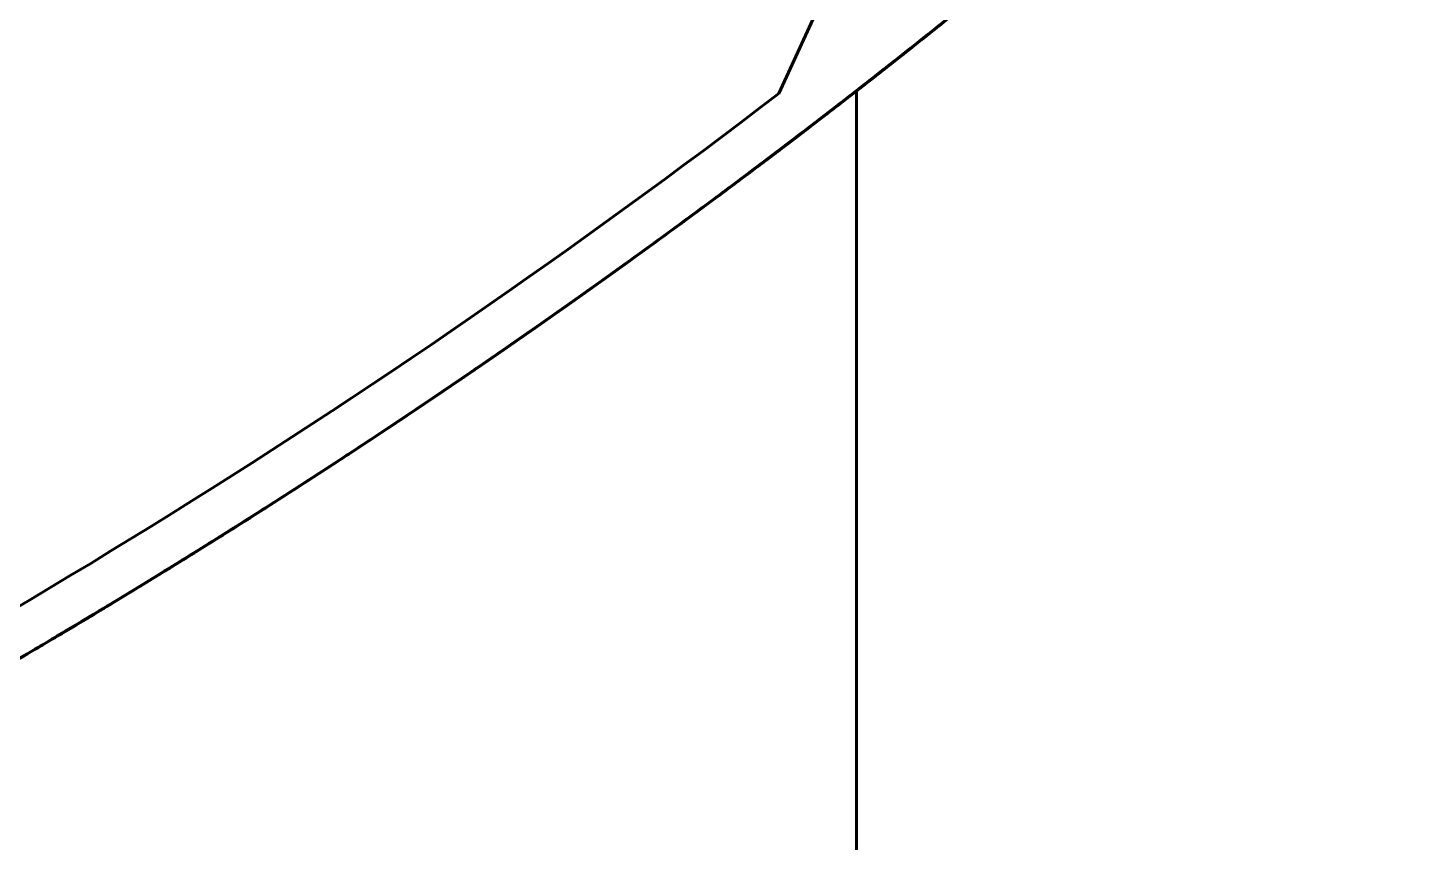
# Model space of a CAD drawing. Header units: millimetres. Extents: x 0 to 840, y 0 to 594.
# Drawn here: x 106.072 to 107.592, y 245.183 to 246.084 of the extents above; entities that cross this region are included whole.
import ezdxf

# ---------------------------------------------------------------- set-up
doc = ezdxf.new("R2010")
doc.units = ezdxf.units.MM
doc.linetypes.add('K5LT_BASIC', pattern=[0])
doc.layers.add('Системный слой', color=7, linetype='Continuous')

msp = doc.modelspace()

# ---------------------------------------------------------------- linework, layer by layer
at = {"layer": 'Системный слой', "color": 5, "linetype": 'K5LT_BASIC', "lineweight": 60, "true_color": 0x0000ff}
for p, q in [((106.9026, 246.0107), (110.22194, 253.28958)), ((106.98832, 246.01368), (106.98832, 245.26201)), ((106.96058, 245.99219), (106.97622, 246.00428)), ((106.91116, 245.95436), (106.95127, 245.98502)), ((106.93188, 245.97015), (106.94195, 245.97786)), ((106.89236, 245.94011), (106.93188, 245.97015)), ((106.90076, 245.94647), (106.93188, 245.97015)), ((106.91329, 245.95597), (106.93188, 245.97015)), ((106.91987, 245.96098), (106.93188, 245.97015)), ((106.91987, 245.96098), (106.93188, 245.97015)), ((106.92936, 245.96822), (106.93188, 245.97015)), ((106.93096, 245.96944), (106.93188, 245.97015)), ((106.80571, 245.8755), (106.8246, 245.88944)), ((106.5863, 245.71932), (106.58982, 245.72174)), ((106.50722, 245.66553), (106.52052, 245.67448)), ((106.50722, 245.66553), (106.52052, 245.67448)), ((106.41145, 245.6021), (106.4484, 245.62635)), ((106.41142, 245.60208), (106.41984, 245.60759)), ((106.22605, 245.48446), (106.22784, 245.48557)), ((106.10214, 245.4095), (106.10844, 245.41323)), ((106.98832, 245.26201), (106.98832, 242.76201))]:
    msp.add_line(p, q, dxfattribs=at)
msp.add_arc((101.73832, 252.76201), 8.5, 284.709862, 307.413442, dxfattribs=at)
for points, knots in [([(103.86995, 244.482), (104.03885, 244.52548), (104.46275, 244.64855), (105.1261, 244.89822), (105.84634, 245.24932), (106.53061, 245.66622), (107.17292, 246.14525), (107.76763, 246.68223), (108.30955, 247.27245), (108.79392, 247.91074), (109.21651, 248.59151), (109.57361, 249.3088), (109.86209, 250.05633), (110.07944, 250.82756), (110.22374, 251.61572), (110.29374, 252.41393), (110.28882, 253.21518), (110.20902, 254.01246), (110.05505, 254.7988), (109.82824, 255.56729), (109.59195, 256.15788), (109.43316, 256.49059), (109.38768, 256.58167)], [0.989074842, 0.989074842, 0.989074842, 0.989074842, 0.989178867, 0.9893380013, 0.9894971356, 0.9896562699, 0.9898154042, 0.9899745385, 0.9901336728, 0.9902928071, 0.9904519414, 0.9906110757, 0.9907702101, 0.9909293444, 0.9910884787, 0.991247613, 0.9914067473, 0.9915658816, 0.9917250159, 0.9918841502, 0.9920432845, 0.9921040088, 0.9921040088, 0.9921040088, 0.9921040088]), ([(106.50732, 245.6656), (106.56538, 245.70461), (106.84258, 245.89588), (107.31876, 246.26778), (107.90139, 246.81786), (108.43004, 247.41998), (108.90009, 248.06889), (109.30743, 248.75889), (109.64849, 249.48395), (109.88574, 250.14195), (110.00111, 250.55836), (110.04057, 250.71868)], [0.9682905469, 0.9682905469, 0.9682905469, 0.9682905469, 0.9683322724, 0.9684914067, 0.9686505411, 0.9688096754, 0.9689688097, 0.969127944, 0.9692870783, 0.9694462126, 0.969544695, 0.969544695, 0.969544695, 0.969544695]), ([(105.84737, 245.26413), (105.87283, 245.27809), (106.13153, 245.42158), (106.60925, 245.71996), (107.24618, 246.20611), (107.83489, 246.74967), (108.3702, 247.34588), (108.76172, 247.8739), (108.972, 248.20224), (109.0361, 248.30724)], [0.97881781994, 0.97881781994, 0.97881781994, 0.97881781994, 0.97883513686, 0.97899427116, 0.97915340547, 0.97931253978, 0.97947167409, 0.9796308084, 0.97970418509, 0.97970418509, 0.97970418509, 0.97970418509]), ([(106.80568, 245.87548), (106.88113, 245.931), (107.05034, 246.05985), (107.21464, 246.19493), (107.30494, 246.27239)], [0.8295112771, 0.8295112771, 0.8295112771, 0.8295112771, 0.82956715468, 0.82963811748, 0.82963811748, 0.82963811748, 0.82963811748]), ([(106.95423, 245.9873), (106.98979, 246.01468), (107.09997, 246.10089), (107.20801, 246.1898), (107.28037, 246.25139)], [0.914995508543, 0.914995508543, 0.914995508543, 0.914995508543, 0.915022278803, 0.915078953003, 0.915078953003, 0.915078953003, 0.915078953003]), ([(107.06654, 246.07527), (107.10373, 246.1049), (107.17744, 246.16464), (107.25014, 246.22561), (107.28615, 246.25632)], [0.808214793485, 0.808214793485, 0.808214793485, 0.808214793485, 0.808243157225, 0.80827138394, 0.80827138394, 0.80827138394, 0.80827138394]), ([(107.0718, 246.07946), (107.10109, 246.10284), (107.15377, 246.14545), (107.20593, 246.18868), (107.22914, 246.20813)], [0.541193435456, 0.541193435456, 0.541193435456, 0.541193435456, 0.541215786124, 0.541233845433, 0.541233845433, 0.541233845433, 0.541233845433]), ([(106.52052, 245.67448), (106.67923, 245.78157), (106.88264, 245.92899), (107.07926, 246.08516), (107.12555, 246.12272)], [0.92557007902, 0.92557007902, 0.92557007902, 0.92557007902, 0.92568427753, 0.92571983577, 0.92571983577, 0.92571983577, 0.92571983577]), ([(106.52052, 245.67448), (106.62667, 245.74611), (106.83164, 245.89121), (107.03002, 246.04521), (107.12555, 246.12272)], [0.94693189476, 0.94693189476, 0.94693189476, 0.94693189476, 0.94700827498, 0.94708165151, 0.94708165151, 0.94708165151, 0.94708165151]), ([(106.88588, 245.93522), (106.92781, 245.96683), (106.98897, 246.01384), (107.04948, 246.06166), (107.06873, 246.07701)], [0.562508464392, 0.562508464392, 0.562508464392, 0.562508464392, 0.562539783577, 0.56255446918, 0.56255446918, 0.56255446918, 0.56255446918]), ([(106.87624, 245.92796), (106.91516, 245.95722), (106.97605, 246.00382), (107.03631, 246.05123), (107.0582, 246.06863)], [0.2954833673, 0.2954833673, 0.2954833673, 0.2954833673, 0.295512412476, 0.295529097779, 0.295529097779, 0.295529097779, 0.295529097779]), ([(106.81514, 245.88245), (106.85555, 245.91227), (106.92658, 245.96566), (106.99676, 246.02014), (107.0271, 246.04403)], [0.573171825096, 0.573171825096, 0.573171825096, 0.573171825096, 0.573201782304, 0.573224817625, 0.573224817625, 0.573224817625, 0.573224817625]), ([(106.82803, 245.89198), (106.87468, 245.92654), (106.94158, 245.97717), (107.00773, 246.02877), (107.02802, 246.04476)], [0.658622274737, 0.658622274737, 0.658622274737, 0.658622274737, 0.658656906429, 0.658672314188, 0.658672314188, 0.658672314188, 0.658672314188]), ([(106.8426, 245.9028), (106.87175, 245.92449), (106.93251, 245.97031), (106.99265, 246.01694), (107.0239, 246.04151)], [0.124580489017, 0.124580489017, 0.124580489017, 0.124580489017, 0.124602164227, 0.124625877636, 0.124625877636, 0.124625877636, 0.124625877636]), ([(106.8528, 245.9104), (106.8848, 245.93429), (106.94548, 245.98025), (107.00554, 246.02701), (107.03394, 246.04942)], [0.391605715266, 0.391605715266, 0.391605715266, 0.391605715266, 0.391629535328, 0.391651116188, 0.391651116188, 0.391651116188, 0.391651116188]), ([(106.86647, 245.92063), (106.90242, 245.94758), (106.95775, 245.98973), (107.01255, 246.03255), (107.03188, 246.04779)], [0.028458242426, 0.028458242426, 0.028458242426, 0.028458242426, 0.028485041375, 0.028499724623, 0.028499724623, 0.028499724623, 0.028499724623]), ([(106.86958, 245.92296), (106.90648, 245.95064), (106.96189, 245.99292), (107.01678, 246.03587), (107.03527, 246.05047)], [0.477057144471, 0.477057144471, 0.477057144471, 0.477057144471, 0.477084659453, 0.477098715652, 0.477098715652, 0.477098715652, 0.477098715652]), ([(106.76083, 245.8427), (106.80896, 245.87764), (106.8927, 245.93976), (106.97528, 246.0034), (107.01052, 246.03101)], [0.487711179842, 0.487711179842, 0.487711179842, 0.487711179842, 0.48774665818, 0.48777336418, 0.48777336418, 0.48777336418, 0.48777336418]), ([(106.78972, 245.86376), (106.80884, 245.87776), (106.88311, 245.93262), (106.95649, 245.98869), (107.01052, 246.03101)], [0.765421893323, 0.765421893323, 0.765421893323, 0.765421893323, 0.765436028008, 0.765476968987, 0.765476968987, 0.765476968987, 0.765476968987]), ([(106.79276, 245.86599), (106.82149, 245.88705), (106.89753, 245.94351), (106.97262, 246.00123), (107.01908, 246.03773)], [0.850869905898, 0.850869905898, 0.850869905898, 0.850869905898, 0.850891152132, 0.850926394898, 0.850926394898, 0.850926394898, 0.850926394898]), ([(106.79278, 245.866), (106.82581, 245.89021), (106.89664, 245.94291), (106.96664, 245.9967), (107.00392, 246.02585)], [0.669294476431, 0.669294476431, 0.669294476431, 0.669294476431, 0.669318905156, 0.669347131928, 0.669347131928, 0.669347131928, 0.669347131928]), ([(106.80869, 245.8777), (106.85759, 245.91371), (106.9276, 245.96643), (106.99678, 246.02022), (107.01794, 246.03683)], [0.840192928694, 0.840192928694, 0.840192928694, 0.840192928694, 0.840229153406, 0.840245197769, 0.840245197769, 0.840245197769, 0.840245197769]), ([(106.73833, 245.82643), (106.77907, 245.85579), (106.86286, 245.91733), (106.94551, 245.98038), (106.98793, 246.01338)], [0.583833831186, 0.583833831186, 0.583833831186, 0.583833831186, 0.583863781031, 0.583895836903, 0.583895836903, 0.583895836903, 0.583895836903]), ([(106.51387, 245.67), (106.55878, 245.70024), (106.70792, 245.80274), (106.85375, 245.90994), (106.95423, 245.9873)], [0.88284485326, 0.88284485326, 0.88284485326, 0.88284485326, 0.88287714831, 0.88295278489, 0.88295278489, 0.88295278489, 0.88295278489]), ([(106.52052, 245.67448), (106.58946, 245.721), (106.73436, 245.82188), (106.87607, 245.9272), (106.95009, 245.98411)], [0.87216553962, 0.87216553962, 0.87216553962, 0.87216553962, 0.87221514959, 0.87227083683, 0.87227083683, 0.87227083683, 0.87227083683]), ([(106.71299, 245.80822), (106.74954, 245.83437), (106.82636, 245.89025), (106.90224, 245.9474), (106.94195, 245.97786)], [0.049782232326, 0.049782232326, 0.049782232326, 0.049782232326, 0.049809038829, 0.049838889833, 0.049838889833, 0.049838889833, 0.049838889833]), ([(106.52052, 245.67448), (106.56761, 245.70626), (106.70668, 245.80212), (106.84285, 245.90207), (106.93188, 245.97015)], [0.70127101358, 0.70127101358, 0.70127101358, 0.70127101358, 0.70130490134, 0.70137175001, 0.70137175001, 0.70137175001, 0.70137175001]), ([(106.52052, 245.67448), (106.60482, 245.73136), (106.74314, 245.82832), (106.87851, 245.92933), (106.93188, 245.97015)], [0.77603736872, 0.77603736872, 0.77603736872, 0.77603736872, 0.77609802673, 0.77613810516, 0.77613810516, 0.77613810516, 0.77613810516]), ([(106.52052, 245.67448), (106.61574, 245.73874), (106.75384, 245.83602), (106.88897, 245.93734), (106.93188, 245.97015)], [0.86148463174, 0.86148463174, 0.86148463174, 0.86148463174, 0.86155315086, 0.86158536817, 0.86158536817, 0.86158536817, 0.86158536817]), ([(106.66696, 245.77552), (106.69083, 245.79236), (106.78005, 245.85599), (106.86804, 245.92133), (106.93188, 245.97015)], [0.690625479515, 0.690625479515, 0.690625479515, 0.690625479515, 0.69064290261, 0.690690842138, 0.690690842138, 0.690690842138, 0.690690842138]), ([(106.69391, 245.79462), (106.73458, 245.82354), (106.8144, 245.88138), (106.89322, 245.94058), (106.93188, 245.97015)], [0.679951138516, 0.679951138516, 0.679951138516, 0.679951138516, 0.679980903883, 0.680009934261, 0.680009934261, 0.680009934261, 0.680009934261]), ([(106.72312, 245.81548), (106.77333, 245.85151), (106.84315, 245.90277), (106.91218, 245.95508), (106.93188, 245.97015)], [0.402254670541, 0.402254670541, 0.402254670541, 0.402254670541, 0.402291534055, 0.402306329451, 0.402306329451, 0.402306329451, 0.402306329451]), ([(106.82727, 245.89142), (106.8467, 245.90581), (106.88166, 245.93194), (106.91642, 245.95833), (106.93188, 245.97015)], [0.220704864976, 0.220704864976, 0.220704864976, 0.220704864976, 0.220719287079, 0.220730895538, 0.220730895538, 0.220730895538, 0.220730895538]), ([(106.83307, 245.89572), (106.85485, 245.91188), (106.88785, 245.93661), (106.92067, 245.96157), (106.93188, 245.97015)], [0.039130865861, 0.039130865861, 0.039130865861, 0.039130865861, 0.039147040102, 0.039155461625, 0.039155461625, 0.039155461625, 0.039155461625]), ([(106.52052, 245.67448), (106.58297, 245.71662), (106.68715, 245.78894), (106.78969, 245.86355), (106.83104, 245.89421)], [0.605142842687, 0.605142842687, 0.605142842687, 0.605142842687, 0.605187778485, 0.605218479313, 0.605218479313, 0.605218479313, 0.605218479313]), ([(106.52052, 245.67448), (106.57647, 245.71224), (106.67973, 245.7837), (106.78138, 245.85742), (106.82803, 245.89198)], [0.338120145758, 0.338120145758, 0.338120145758, 0.338120145758, 0.338160407384, 0.338195038442, 0.338195038442, 0.338195038442, 0.338195038442]), ([(106.52052, 245.67448), (106.59183, 245.7226), (106.68184, 245.78533), (106.77062, 245.84977), (106.78972, 245.86376)], [0.241991974864, 0.241991974864, 0.241991974864, 0.241991974864, 0.242043284532, 0.242057407353, 0.242057407353, 0.242057407353, 0.242057407353]), ([(106.52052, 245.67448), (106.57204, 245.70925), (106.66003, 245.77002), (106.74686, 245.83243), (106.783, 245.85885)], [0.519695579669, 0.519695579669, 0.519695579669, 0.519695579669, 0.51973265436, 0.519759358096, 0.519759358096, 0.519759358096, 0.519759358096]), ([(106.51077, 245.66792), (106.55466, 245.69744), (106.63851, 245.75499), (106.72131, 245.81402), (106.7608, 245.84268)], [0.434245979789, 0.434245979789, 0.434245979789, 0.434245979789, 0.434277530236, 0.434306634139, 0.434306634139, 0.434306634139, 0.434306634139]), ([(106.52052, 245.67448), (106.53484, 245.68415), (106.61573, 245.73908), (106.69567, 245.7954), (106.76082, 245.84269)], [0.444929224535, 0.444929224535, 0.444929224535, 0.444929224535, 0.444939528963, 0.444987545483, 0.444987545483, 0.444987545483, 0.444987545483]), ([(106.52052, 245.67448), (106.57854, 245.71363), (106.65775, 245.7685), (106.73601, 245.8247), (106.75735, 245.84017)], [0.786718276599, 0.786718276599, 0.786718276599, 0.786718276599, 0.786760025462, 0.786775745804, 0.786775745804, 0.786775745804, 0.786775745804]), ([(106.52052, 245.67448), (106.5437, 245.69012), (106.61771, 245.74059), (106.69093, 245.79222), (106.7409, 245.82828)], [0.081778356709, 0.081778356709, 0.081778356709, 0.081778356709, 0.08179503501, 0.081831789957, 0.081831789957, 0.081831789957, 0.081831789957]), ([(106.52052, 245.67448), (106.55669, 245.69889), (106.62969, 245.74896), (106.7019, 245.80016), (106.7383, 245.82641)], [0.615823750565, 0.615823750565, 0.615823750565, 0.615823750565, 0.615849777212, 0.615876547487, 0.615876547487, 0.615876547487, 0.615876547487]), ([(106.52052, 245.67448), (106.56555, 245.70487), (106.63805, 245.7548), (106.70977, 245.80584), (106.73711, 245.82554)], [0.25267288274, 0.25267288274, 0.25267288274, 0.25267288274, 0.252705283259, 0.252725386615, 0.252725386615, 0.252725386615, 0.252725386615]), ([(106.4484, 245.62635), (106.48902, 245.65316), (106.58406, 245.71707), (106.67779, 245.78287), (106.73124, 245.82132)], [0.893510116881, 0.893510116881, 0.893510116881, 0.893510116881, 0.89353914704, 0.893578421684, 0.893578421684, 0.893578421684, 0.893578421684]), ([(106.50732, 245.6656), (106.5435, 245.68991), (106.61453, 245.73844), (106.68482, 245.78803), (106.7193, 245.81274)], [0.797396020864, 0.797396020864, 0.797396020864, 0.797396020864, 0.797422024188, 0.797447328181, 0.797447328181, 0.797447328181, 0.797447328181]), ([(106.52052, 245.67448), (106.53927, 245.68713), (106.60921, 245.73473), (106.67845, 245.78337), (106.72878, 245.81955)], [0.263353790622, 0.263353790622, 0.263353790622, 0.263353790622, 0.263367281986, 0.263404254564, 0.263404254564, 0.263404254564, 0.263404254564]), ([(106.36841, 245.57419), (106.40285, 245.59638), (106.51999, 245.67303), (106.63523, 245.75255), (106.71574, 245.81019)], [0.637149341484, 0.637149341484, 0.637149341484, 0.637149341484, 0.637173774666, 0.637232839219, 0.637232839219, 0.637232839219, 0.637232839219]), ([(106.4484, 245.62635), (106.47594, 245.64453), (106.56261, 245.70246), (106.6482, 245.76197), (106.70619, 245.80336)], [0.359464723025, 0.359464723025, 0.359464723025, 0.359464723025, 0.359484404838, 0.359526899142, 0.359526899142, 0.359526899142, 0.359526899142]), ([(106.4484, 245.62635), (106.47802, 245.6459), (106.56466, 245.70387), (106.65023, 245.76342), (106.70619, 245.80336)], [0.808062853866, 0.808062853866, 0.808062853866, 0.808062853866, 0.808084022915, 0.808125030096, 0.808125030096, 0.808125030096, 0.808125030096]), ([(106.4484, 245.62635), (106.47148, 245.64159), (106.55598, 245.69795), (106.63946, 245.75582), (106.69966, 245.79871)], [0.541040156938, 0.541040156938, 0.541040156938, 0.541040156938, 0.541056651814, 0.541100738419, 0.541100738419, 0.541100738419, 0.541100738419]), ([(106.52052, 245.67448), (106.54134, 245.68853), (106.60684, 245.73315), (106.67172, 245.77867), (106.71574, 245.81019)], [0.711951921462, 0.711951921462, 0.711951921462, 0.711951921462, 0.711966900064, 0.711999194354, 0.711999194354, 0.711999194354, 0.711999194354]), ([(106.52052, 245.67448), (106.54576, 245.69152), (106.60917, 245.73479), (106.67198, 245.77892), (106.70966, 245.80584)], [0.53037648755, 0.53037648755, 0.53037648755, 0.53037648755, 0.530394653087, 0.530422273276, 0.530422273276, 0.530422273276, 0.530422273276]), ([(106.52052, 245.67448), (106.52834, 245.67976), (106.58748, 245.71981), (106.64611, 245.76059), (106.69661, 245.79653)], [0.177906527608, 0.177906527608, 0.177906527608, 0.177906527608, 0.177912157862, 0.177949126341, 0.177949126341, 0.177949126341, 0.177949126341]), ([(106.52052, 245.67448), (106.55019, 245.69451), (106.60859, 245.73445), (106.66649, 245.77511), (106.69497, 245.79537)], [0.348801053637, 0.348801053637, 0.348801053637, 0.348801053637, 0.348822406111, 0.348843253588, 0.348843253588, 0.348843253588, 0.348843253588]), ([(106.4484, 245.62635), (106.46256, 245.6357), (106.54271, 245.68895), (106.62195, 245.74354), (106.68659, 245.78941)], [0.904191024764, 0.904191024764, 0.904191024764, 0.904191024764, 0.904201145767, 0.904248417924, 0.904248417924, 0.904248417924, 0.904248417924]), ([(106.4484, 245.62635), (106.4694, 245.64021), (106.54636, 245.6915), (106.62248, 245.74404), (106.67743, 245.78293)], [0.092442026097, 0.092442026097, 0.092442026097, 0.092442026097, 0.092457033737, 0.092497189138, 0.092497189138, 0.092497189138, 0.092497189138]), ([(106.4484, 245.62635), (106.46702, 245.63864), (106.54392, 245.68984), (106.61999, 245.74227), (106.67718, 245.78275)], [0.722615590851, 0.722615590851, 0.722615590851, 0.722615590851, 0.722628898791, 0.722670692335, 0.722670692335, 0.722670692335, 0.722670692335]), ([(106.4484, 245.62635), (106.46494, 245.63727), (106.54076, 245.6877), (106.61577, 245.73933), (106.67395, 245.78046)], [0.27401746001, 0.27401746001, 0.27401746001, 0.27401746001, 0.274029280713, 0.274071773211, 0.274071773211, 0.274071773211, 0.274071773211]), ([(106.52052, 245.67448), (106.53041, 245.68116), (106.58629, 245.71903), (106.64171, 245.75756), (106.68703, 245.78972)], [0.626504658448, 0.626504658448, 0.626504658448, 0.626504658448, 0.626511775939, 0.626544920058, 0.626544920058, 0.626544920058, 0.626544920058]), ([(106.10214, 245.4095), (106.2066, 245.47149), (106.39048, 245.58599), (106.56987, 245.70739), (106.64773, 245.762)], [0.91479069482, 0.91479069482, 0.91479069482, 0.91479069482, 0.91486314449, 0.91491987195, 0.91491987195, 0.91491987195, 0.91491987195]), ([(106.1905, 245.46266), (106.26942, 245.51079), (106.38755, 245.5855), (106.50381, 245.66308), (106.54295, 245.68967)], [0.733235763606, 0.733235763606, 0.733235763606, 0.733235763606, 0.733290897518, 0.733319123521, 0.733319123521, 0.733319123521, 0.733319123521]), ([(106.4484, 245.62635), (106.46048, 245.63433), (106.49729, 245.65876), (106.5339, 245.68347), (106.55843, 245.70021)], [0.455592893923, 0.455592893923, 0.455592893923, 0.455592893923, 0.45560152769, 0.455619241886, 0.455619241886, 0.455619241886, 0.455619241886]), ([(106.4484, 245.62635), (106.4584, 245.63295), (106.49035, 245.65414), (106.52216, 245.67554), (106.54396, 245.69035)], [0.006994763083, 0.006994763083, 0.006994763083, 0.006994763083, 0.007001909612, 0.007017629423, 0.007017629423, 0.007017629423, 0.007017629423]), ([(106.3546, 245.56532), (106.38259, 245.58327), (106.43811, 245.61934), (106.49321, 245.65605), (106.52052, 245.67448)], [0.551698814383, 0.551698814383, 0.551698814383, 0.551698814383, 0.551718650541, 0.551738303318, 0.551738303318, 0.551738303318, 0.551738303318]), ([(106.3546, 245.56532), (106.38919, 245.5875), (106.44466, 245.62365), (106.4997, 245.66044), (106.52052, 245.67448)], [0.818721511311, 0.818721511311, 0.818721511311, 0.818721511311, 0.818746021642, 0.818761000246, 0.818761000246, 0.818761000246, 0.818761000246]), ([(106.3546, 245.56532), (106.3625, 245.57039), (106.40813, 245.59976), (106.45347, 245.62956), (106.49077, 245.6545)], [0.829402419194, 0.829402419194, 0.829402419194, 0.829402419194, 0.829408020369, 0.829434783139, 0.829434783139, 0.829434783139, 0.829434783139]), ([(105.79868, 245.23766), (105.86839, 245.27527), (106.08889, 245.39825), (106.30381, 245.53092), (106.4484, 245.62635)], [0.96812589298, 0.96812589298, 0.96812589298, 0.96812589298, 0.96817313813, 0.96827647202, 0.96827647202, 0.96827647202, 0.96827647202]), ([(106.04412, 245.37536), (106.05889, 245.38397), (106.1957, 245.46427), (106.33027, 245.54838), (106.4484, 245.62635)], [0.957500941285, 0.957500941285, 0.957500941285, 0.957500941285, 0.957511139402, 0.957595564152, 0.957595564152, 0.957595564152, 0.957595564152]), ([(106.10214, 245.4095), (106.17934, 245.45531), (106.29537, 245.52667), (106.40965, 245.60077), (106.4484, 245.62635)], [0.925471602695, 0.925471602695, 0.925471602695, 0.925471602695, 0.925525143221, 0.925552840531, 0.925552840531, 0.925552840531, 0.925552840531]), ([(106.10214, 245.4095), (106.15207, 245.43913), (106.26849, 245.50984), (106.38319, 245.58331), (106.4484, 245.62635)], [0.93615251057, 0.93615251057, 0.93615251057, 0.93615251057, 0.936187141948, 0.936233748409, 0.936233748409, 0.936233748409, 0.936233748409]), ([(106.10214, 245.4095), (106.12481, 245.42295), (106.24162, 245.493), (106.35673, 245.56584), (106.4484, 245.62635)], [0.946833418451, 0.946833418451, 0.946833418451, 0.946833418451, 0.946849140675, 0.946914656282, 0.946914656282, 0.946914656282, 0.946914656282]), ([(106.21102, 245.47521), (106.27416, 245.51397), (106.35347, 245.56408), (106.43194, 245.61549), (106.4484, 245.62635)], [0.017619717015, 0.017619717015, 0.017619717015, 0.017619717015, 0.017663908339, 0.017675670968, 0.017675670968, 0.017675670968, 0.017675670968]), ([(106.25147, 245.5002), (106.28732, 245.52248), (106.35323, 245.56412), (106.41856, 245.60666), (106.4484, 245.62635)], [0.562355472477, 0.562355472477, 0.562355472477, 0.562355472477, 0.562380649268, 0.562401972706, 0.562401972706, 0.562401972706, 0.562401972706]), ([(106.25609, 245.50307), (106.28585, 245.52159), (106.35025, 245.56223), (106.41411, 245.60372), (106.4484, 245.62635)], [0.743931988848, 0.743931988848, 0.743931988848, 0.743931988848, 0.743952896245, 0.743977406619, 0.743977406619, 0.743977406619, 0.743977406619]), ([(106.3546, 245.56532), (106.3715, 245.57615), (106.40283, 245.59641), (106.43402, 245.61686), (106.4484, 245.62635)], [0.466251551368, 0.466251551368, 0.466251551368, 0.466251551368, 0.466263526416, 0.466273801808, 0.466273801808, 0.466273801808, 0.466273801808]), ([(106.3546, 245.56532), (106.367, 245.57327), (106.39835, 245.59349), (106.42956, 245.61392), (106.4484, 245.62635)], [0.647826985281, 0.647826985281, 0.647826985281, 0.647826985281, 0.647835773393, 0.647849235721, 0.647849235721, 0.647849235721, 0.647849235721]), ([(106.04412, 245.37536), (106.05458, 245.38146), (106.15928, 245.44279), (106.26266, 245.50634), (106.3546, 245.56532)], [0.060304679604, 0.060304679604, 0.060304679604, 0.060304679604, 0.060311903247, 0.060377052046, 0.060377052046, 0.060377052046, 0.060377052046]), ([(106.04412, 245.37536), (106.05212, 245.38003), (106.15685, 245.4413), (106.26026, 245.50481), (106.3546, 245.56532)], [0.690478244357, 0.690478244357, 0.690478244357, 0.690478244357, 0.690483768301, 0.690550616798, 0.690550616798, 0.690550616798, 0.690550616798]), ([(106.09893, 245.40759), (106.13861, 245.43111), (106.21861, 245.47942), (106.2978, 245.52904), (106.33769, 245.5545)], [0.850704504275, 0.850704504275, 0.850704504275, 0.850704504275, 0.850732017823, 0.850760244533, 0.850760244533, 0.850760244533, 0.850760244533]), ([(106.10214, 245.4095), (106.13186, 245.42713), (106.2166, 245.47812), (106.30044, 245.53058), (106.3546, 245.56532)], [0.135084419785, 0.135084419785, 0.135084419785, 0.135084419785, 0.135105028645, 0.135143407191, 0.135143407191, 0.135143407191, 0.135143407191]), ([(106.10214, 245.4095), (106.17045, 245.45004), (106.25479, 245.5017), (106.33822, 245.55481), (106.3546, 245.56532)], [0.209850774923, 0.209850774923, 0.209850774923, 0.209850774923, 0.209898154042, 0.209909762326, 0.209909762326, 0.209909762326, 0.209909762326]), ([(106.10214, 245.4095), (106.15453, 245.44058), (106.23903, 245.49197), (106.32263, 245.54481), (106.3546, 245.56532)], [0.305978945817, 0.305978945817, 0.305978945817, 0.305978945817, 0.306015276894, 0.306037933224, 0.306037933224, 0.306037933224, 0.306037933224]), ([(106.10214, 245.4095), (106.17719, 245.45404), (106.26146, 245.50581), (106.34482, 245.55904), (106.3546, 245.56532)], [0.476873471853, 0.476873471853, 0.476873471853, 0.476873471853, 0.476925525143, 0.476932459253, 0.476932459253, 0.476932459253, 0.476932459253]), ([(106.10214, 245.4095), (106.12267, 245.42168), (106.2075, 245.47251), (106.29145, 245.52481), (106.3546, 245.56532)], [0.49823528761, 0.49823528761, 0.49823528761, 0.49823528761, 0.498249522597, 0.498294275014, 0.498294275014, 0.498294275014, 0.498294275014]), ([(106.10214, 245.4095), (106.16126, 245.44458), (106.2457, 245.49608), (106.32922, 245.54904), (106.3546, 245.56532)], [0.573001642746, 0.573001642746, 0.573001642746, 0.573001642746, 0.573042647995, 0.573060630152, 0.573060630152, 0.573060630152, 0.573060630152]), ([(106.10214, 245.4095), (106.1726, 245.45131), (106.25692, 245.50301), (106.34032, 245.55615), (106.3546, 245.56532)], [0.658448905764, 0.658448905764, 0.658448905764, 0.658448905764, 0.65849777212, 0.658507893166, 0.658507893166, 0.658507893166, 0.658507893166]), ([(106.10214, 245.4095), (106.168, 245.44858), (106.25237, 245.5002), (106.33582, 245.55327), (106.3546, 245.56532)], [0.840024339676, 0.840024339676, 0.840024339676, 0.840024339676, 0.840070019096, 0.840083327079, 0.840083327079, 0.840083327079, 0.840083327079]), ([(106.10214, 245.4095), (106.11348, 245.41622), (106.19841, 245.46689), (106.28245, 245.51904), (106.3546, 245.56532)], [0.861386155437, 0.861386155437, 0.861386155437, 0.861386155437, 0.86139401655, 0.861445142837, 0.861445142837, 0.861445142837, 0.861445142837]), ([(106.10214, 245.4095), (106.14779, 245.43658), (106.23034, 245.48662), (106.31203, 245.53805), (106.34863, 245.56149)], [0.038956248888, 0.038956248888, 0.038956248888, 0.038956248888, 0.038987905793, 0.039013825388, 0.039013825388, 0.039013825388, 0.039013825388]), ([(106.10214, 245.4095), (106.14319, 245.43386), (106.22555, 245.48368), (106.30706, 245.53488), (106.34793, 245.56104)], [0.220531682801, 0.220531682801, 0.220531682801, 0.220531682801, 0.220560152769, 0.220589095332, 0.220589095332, 0.220589095332, 0.220589095332]), ([(106.10214, 245.4095), (106.14534, 245.43513), (106.22669, 245.48439), (106.3072, 245.53499), (106.34501, 245.55917)], [0.669129813641, 0.669129813641, 0.669129813641, 0.669129813641, 0.669159770847, 0.669186535909, 0.669186535909, 0.669186535909, 0.669186535909]), ([(106.10214, 245.4095), (106.1386, 245.43113), (106.21667, 245.47825), (106.29397, 245.52662), (106.33512, 245.55286)], [0.402107116713, 0.402107116713, 0.402107116713, 0.402107116713, 0.402132399746, 0.402161507109, 0.402161507109, 0.402161507109, 0.402161507109]), ([(106.14663, 245.43608), (106.1886, 245.46133), (106.25817, 245.50402), (106.32713, 245.54769), (106.3546, 245.56532)], [0.124413816316, 0.124413816316, 0.124413816316, 0.124413816316, 0.124443029918, 0.124462499311, 0.124462499311, 0.124462499311, 0.124462499311]), ([(106.1567, 245.44215), (106.20199, 245.46948), (106.26814, 245.51025), (106.33372, 245.55192), (106.3546, 245.56532)], [0.391438850338, 0.391438850338, 0.391438850338, 0.391438850338, 0.391470401019, 0.391485196239, 0.391485196239, 0.391485196239, 0.391485196239]), ([(106.17042, 245.45045), (106.22022, 245.48064), (106.28171, 245.51878), (106.34272, 245.55769), (106.3546, 245.56532)], [0.028291169439, 0.028291169439, 0.028291169439, 0.028291169439, 0.028325907066, 0.028334328413, 0.028334328413, 0.028334328413, 0.028334328413]), ([(106.09893, 245.40759), (106.15454, 245.44056), (106.23017, 245.48657), (106.30507, 245.53374), (106.32521, 245.54654)], [0.754576333166, 0.754576333166, 0.754576333166, 0.754576333166, 0.754614894971, 0.754629129926, 0.754629129926, 0.754629129926, 0.754629129926]), ([(106.10214, 245.4095), (106.10219, 245.40952), (106.1798, 245.45558), (106.25672, 245.5029), (106.33287, 245.55142)], [0.775938892422, 0.775938892422, 0.775938892422, 0.775938892422, 0.775938892425, 0.775992751222, 0.775992751222, 0.775992751222, 0.775992751222]), ([(106.10214, 245.4095), (106.12726, 245.4244), (106.20173, 245.46912), (106.27551, 245.51496), (106.32416, 245.54588)], [0.316659853698, 0.316659853698, 0.316659853698, 0.316659853698, 0.316677275621, 0.316711661328, 0.316711661328, 0.316711661328, 0.316711661328]), ([(106.10214, 245.4095), (106.12941, 245.42567), (106.20385, 245.47042), (106.27761, 245.5163), (106.32416, 245.54588)], [0.765257984538, 0.765257984538, 0.765257984538, 0.765257984538, 0.765276893698, 0.765309792169, 0.765309792169, 0.765309792169, 0.765309792169]), ([(106.10214, 245.4095), (106.14993, 245.43786), (106.21998, 245.48036), (106.2894, 245.52386), (106.31167, 245.53796)], [0.487554379729, 0.487554379729, 0.487554379729, 0.487554379729, 0.48758752387, 0.487603246152, 0.487603246152, 0.487603246152, 0.487603246152]), ([(106.10214, 245.4095), (106.11807, 245.41895), (106.1861, 245.45962), (106.25355, 245.50124), (106.3049, 245.53368)], [0.679810721523, 0.679810721523, 0.679810721523, 0.679810721523, 0.679821769574, 0.679857994591, 0.679857994591, 0.679857994591, 0.679857994591]), ([(106.10214, 245.4095), (106.11593, 245.41768), (106.1829, 245.45768), (106.24932, 245.4986), (106.30174, 245.53168)], [0.231212590683, 0.231212590683, 0.231212590683, 0.231212590683, 0.231222151496, 0.231259120186, 0.231259120186, 0.231259120186, 0.231259120186]), ([(106.10214, 245.4095), (106.11133, 245.41495), (106.17605, 245.45352), (106.24025, 245.49295), (106.29496, 245.5274)], [0.412788024596, 0.412788024596, 0.412788024596, 0.412788024596, 0.412794398473, 0.412832960816, 0.412832960816, 0.412832960816, 0.412832960816]), ([(106.10214, 245.4095), (106.134, 245.4284), (106.19625, 245.4659), (106.25801, 245.50418), (106.28817, 245.52314)], [0.583682550626, 0.583682550626, 0.583682550626, 0.583682550626, 0.583704646722, 0.583725892978, 0.583725892978, 0.583725892978, 0.583725892978]), ([(106.04412, 245.37536), (106.05673, 245.38272), (106.13577, 245.42906), (106.21405, 245.47667), (106.27931, 245.51757)], [0.508902810444, 0.508902810444, 0.508902810444, 0.508902810444, 0.508911521324, 0.508957457229, 0.508957457229, 0.508957457229, 0.508957457229]), ([(106.10214, 245.4095), (106.12052, 245.4204), (106.16194, 245.4452), (106.20315, 245.47034), (106.22605, 245.48446)], [0.04963715677, 0.04963715677, 0.04963715677, 0.04963715677, 0.04964990452, 0.049665948883, 0.049665948883, 0.049665948883, 0.049665948883])]:
    msp.add_open_spline(points, degree=3, knots=knots, dxfattribs=at)
for points in [[(106.82804, 245.89198), (106.92888, 245.9667), (107.02809, 246.04364), (107.12555, 246.12272)], [(106.93188, 245.97015), (106.99084, 246.01523), (107.04921, 246.06108), (107.10697, 246.10769)], [(106.93188, 245.97015), (106.97898, 246.00617), (107.02571, 246.04267), (107.07205, 246.07966)], [(106.90907, 245.95277), (106.95566, 245.98814), (107.00188, 246.024), (107.04773, 246.06032)], [(106.99183, 246.01641), (107.00643, 246.02778), (107.021, 246.0392), (107.03552, 246.05067)], [(106.83192, 245.89486), (106.86899, 245.92236), (106.90584, 245.95016), (106.94247, 245.97826)], [(106.83927, 245.90032), (106.87586, 245.92752), (106.91223, 245.95501), (106.94838, 245.9828)], [(106.84563, 245.90506), (106.88102, 245.93141), (106.9162, 245.95804), (106.95117, 245.98495)], [(106.8469, 245.906), (106.88289, 245.93282), (106.91867, 245.95992), (106.95423, 245.9873)], [(106.87051, 245.92366), (106.89442, 245.9416), (106.91823, 245.95967), (106.94195, 245.97786)], [(106.88282, 245.93291), (106.9026, 245.94781), (106.9223, 245.96279), (106.94195, 245.97786)], [(106.88968, 245.93809), (106.90715, 245.95128), (106.92458, 245.96453), (106.94195, 245.97786)], [(106.81412, 245.8817), (106.85363, 245.91084), (106.89288, 245.94033), (106.93188, 245.97015)], [(106.84305, 245.90313), (106.87281, 245.92528), (106.90242, 245.94762), (106.93188, 245.97015)], [(106.84817, 245.90695), (106.8762, 245.92784), (106.90411, 245.94891), (106.93188, 245.97015)], [(106.85033, 245.90856), (106.87832, 245.92943), (106.90618, 245.95048), (106.93391, 245.9717)], [(106.85977, 245.91561), (106.8839, 245.93366), (106.90794, 245.95184), (106.93188, 245.97015)], [(106.86188, 245.91718), (106.8853, 245.93472), (106.90864, 245.95237), (106.93188, 245.97015)], [(106.8622, 245.91743), (106.88552, 245.93488), (106.90874, 245.95246), (106.93188, 245.97015)], [(106.86616, 245.92039), (106.88815, 245.93687), (106.91006, 245.95346), (106.93188, 245.97015)], [(106.86616, 245.92039), (106.88815, 245.93687), (106.91005, 245.95346), (106.93188, 245.97015)], [(106.86616, 245.9204), (106.88815, 245.93687), (106.91005, 245.95346), (106.93188, 245.97015)], [(106.86616, 245.9204), (106.88815, 245.93687), (106.91005, 245.95346), (106.93188, 245.97015)], [(106.86915, 245.92264), (106.89014, 245.93838), (106.91105, 245.95422), (106.93188, 245.97015)], [(106.86998, 245.92326), (106.89068, 245.93879), (106.91132, 245.95443), (106.93188, 245.97015)], [(106.87556, 245.92745), (106.89439, 245.94161), (106.91317, 245.95584), (106.93188, 245.97015)], [(106.87556, 245.92745), (106.89439, 245.94161), (106.91317, 245.95584), (106.93188, 245.97015)], [(106.87936, 245.9303), (106.89692, 245.94352), (106.91442, 245.9568), (106.93188, 245.97015)], [(106.88658, 245.93575), (106.90172, 245.94717), (106.91682, 245.95863), (106.93188, 245.97015)], [(106.88838, 245.9371), (106.90291, 245.94807), (106.91742, 245.95909), (106.93188, 245.97015)], [(106.89032, 245.93857), (106.90421, 245.94905), (106.91806, 245.95958), (106.93188, 245.97015)], [(106.81514, 245.88245), (106.82945, 245.89301), (106.84373, 245.90362), (106.85798, 245.91427)], [(106.52052, 245.67448), (106.5874, 245.71961), (106.65364, 245.76568), (106.71921, 245.81268)], [(106.52052, 245.67448), (106.57705, 245.71263), (106.63314, 245.75145), (106.68874, 245.79094)], [(106.52052, 245.67448), (106.57322, 245.71005), (106.62553, 245.7462), (106.67743, 245.78293)], [(106.52052, 245.67448), (106.57308, 245.70995), (106.62525, 245.746), (106.67701, 245.78263)], [(106.4484, 245.62635), (106.52217, 245.67504), (106.59517, 245.72488), (106.66739, 245.77583)], [(106.50648, 245.66503), (106.55612, 245.69838), (106.60541, 245.73225), (106.65433, 245.76664)], [(106.52052, 245.67448), (106.56541, 245.70478), (106.61002, 245.7355), (106.65433, 245.76664)], [(106.51077, 245.66792), (106.55126, 245.69516), (106.59152, 245.72274), (106.63153, 245.75067)], [(106.52052, 245.67448), (106.56112, 245.70188), (106.60149, 245.72962), (106.64161, 245.75771)], [(106.52052, 245.67448), (106.56112, 245.70188), (106.60149, 245.72962), (106.64161, 245.75771)], [(106.52052, 245.67448), (106.55759, 245.6995), (106.59446, 245.7248), (106.63114, 245.75039)], [(106.55677, 245.69908), (106.58841, 245.72066), (106.61989, 245.74245), (106.65123, 245.76446)], [(106.55677, 245.69908), (106.58165, 245.71605), (106.60644, 245.73316), (106.63114, 245.75039)], [(106.52052, 245.67448), (106.55123, 245.6952), (106.5818, 245.71612), (106.61224, 245.73724)], [(106.55015, 245.69457), (106.57635, 245.71241), (106.60246, 245.7304), (106.62847, 245.74853)], [(106.52052, 245.67448), (106.53912, 245.68704), (106.55767, 245.69966), (106.57618, 245.71236)], [(106.4484, 245.62635), (106.47252, 245.64227), (106.49656, 245.65832), (106.52052, 245.67448)], [(106.4484, 245.62635), (106.47252, 245.64227), (106.49656, 245.65832), (106.52052, 245.67448)], [(106.46766, 245.6391), (106.48532, 245.65083), (106.50294, 245.66262), (106.52052, 245.67448)], [(106.10214, 245.4095), (106.18719, 245.45997), (106.27136, 245.51192), (106.3546, 245.56532)], [(106.10214, 245.4095), (106.18719, 245.45997), (106.27136, 245.51192), (106.3546, 245.56532)], [(106.10214, 245.4095), (106.18719, 245.45997), (106.27136, 245.51192), (106.3546, 245.56532)], [(106.10214, 245.4095), (106.18719, 245.45997), (106.27136, 245.51192), (106.3546, 245.56532)], [(106.10214, 245.4095), (106.18719, 245.45997), (106.27136, 245.51192), (106.3546, 245.56532)], [(106.10214, 245.4095), (106.18719, 245.45997), (106.27136, 245.51192), (106.3546, 245.56532)], [(106.10214, 245.4095), (106.18719, 245.45997), (106.27136, 245.51192), (106.3546, 245.56532)], [(106.10214, 245.4095), (106.18719, 245.45997), (106.27136, 245.51192), (106.3546, 245.56532)], [(106.10214, 245.4095), (106.18719, 245.45997), (106.27136, 245.51192), (106.3546, 245.56532)], [(106.10214, 245.4095), (106.18719, 245.45997), (106.27136, 245.51192), (106.3546, 245.56532)], [(106.10214, 245.4095), (106.18719, 245.45997), (106.27136, 245.51192), (106.3546, 245.56532)], [(106.10214, 245.4095), (106.18719, 245.45997), (106.27136, 245.51192), (106.3546, 245.56532)], [(106.10214, 245.4095), (106.18516, 245.45876), (106.26733, 245.50944), (106.34863, 245.56149)], [(106.10214, 245.4095), (106.18393, 245.45804), (106.26491, 245.50794), (106.34503, 245.55919)], [(106.1228, 245.4218), (106.20083, 245.4684), (106.2781, 245.51625), (106.3546, 245.56532)], [(106.13374, 245.42834), (106.20805, 245.47288), (106.28168, 245.51854), (106.3546, 245.56532)], [(106.14297, 245.43388), (106.21415, 245.47666), (106.2847, 245.52048), (106.3546, 245.56532)], [(106.18046, 245.45655), (106.23894, 245.4921), (106.29699, 245.52836), (106.3546, 245.56532)], [(106.18046, 245.45655), (106.23894, 245.4921), (106.29699, 245.52836), (106.3546, 245.56532)], [(106.18046, 245.45655), (106.23571, 245.49014), (106.29056, 245.52435), (106.34503, 245.55919)], [(106.1905, 245.46266), (106.24559, 245.49626), (106.30029, 245.53048), (106.3546, 245.56532)], [(106.20418, 245.47102), (106.25464, 245.50193), (106.30479, 245.53336), (106.3546, 245.56532)], [(106.21416, 245.47714), (106.26126, 245.50608), (106.30807, 245.53547), (106.3546, 245.56532)], [(106.27087, 245.51229), (106.29888, 245.5298), (106.32679, 245.54748), (106.3546, 245.56532)], [(106.10214, 245.4095), (106.17719, 245.45404), (106.25156, 245.49973), (106.32521, 245.54654)], [(106.10214, 245.4095), (106.1726, 245.45131), (106.24245, 245.49414), (106.31167, 245.53796)], [(106.18046, 245.45655), (106.22444, 245.48329), (106.26818, 245.51043), (106.31167, 245.53796)], [(106.20418, 245.47102), (106.24579, 245.49651), (106.28719, 245.52235), (106.32836, 245.54855)], [(106.23785, 245.49175), (106.26288, 245.50724), (106.28784, 245.52287), (106.31271, 245.53862)], [(106.25782, 245.50415), (106.28274, 245.51966), (106.30757, 245.53531), (106.33233, 245.55108)], [(106.10214, 245.4095), (106.1703, 245.44995), (106.23789, 245.49134), (106.3049, 245.53367)], [(106.2142, 245.47716), (106.23908, 245.49245), (106.26389, 245.50787), (106.28862, 245.52342)], [(106.10214, 245.4095), (106.16357, 245.44595), (106.22453, 245.48317), (106.28502, 245.52116)], [(106.10214, 245.4095), (106.16128, 245.44459), (106.21998, 245.4804), (106.27825, 245.51691)], [(106.16357, 245.4463), (106.19633, 245.46612), (106.22896, 245.48615), (106.26145, 245.50641)], [(106.10214, 245.4095), (106.12037, 245.42031), (106.13856, 245.4312), (106.1567, 245.44215)], [(106.04412, 245.37536), (106.0635, 245.38666), (106.08285, 245.39804), (106.10214, 245.4095)]]:
    msp.add_open_spline(points, degree=3, dxfattribs=at)

doc.saveas('drawing.dxf')
